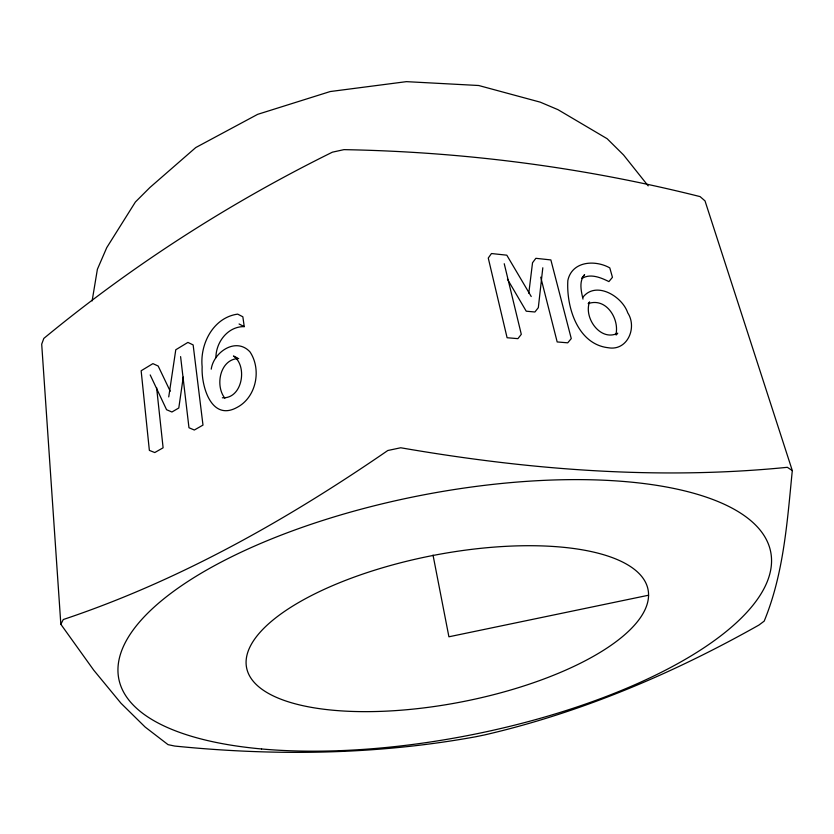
<?xml version="1.0" encoding="UTF-8"?>
<svg xmlns="http://www.w3.org/2000/svg" width="834" height="834" viewBox="0 0 834 834"><rect width="100%" height="100%" fill="white"/><g stroke="black" fill="none" stroke-linecap="round" stroke-linejoin="round"><path stroke-width="1.25" d="M792.3 470.574C787.254 521.323 783.835 573.458 764.184 621.132L758.961 625.041C672.725 673.653 580.912 712.674 484.262 735.004L475.807 736.745C376.488 754.833 274.98 756.167 174.702 746.055L168.051 744.647L145.126 727.029L120.982 703.239L93.752 670.192L60.84 624.28L41.7 344.161L43.827 338.406C132.408 265.306 229.423 202.996 332.391 152.174L343.962 149.64C464.017 151.819 583.602 167.259 700.07 196.605L705.011 200.89L792.3 470.574L787.327 467.311C658.234 480.217 528.235 469.823 400.727 447.764L387.81 450.506C287.032 519.811 179.675 580.62 63.301 619.516L60.84 624.28M542.809 267.777L538.326 307.652L534.917 311.999L526.233 311.197L507.458 279.213M215.912 357.734C215.86 342.221 227.859 326.303 244.247 326.626L242.85 316.784L237.68 314.126C213.316 317.473 199.743 343.973 202.151 366.845C201.171 385.892 211.2 421.796 237.127 407.378C256.392 397.203 261.73 369.493 249.992 351.896C236.064 336.759 213.587 352.042 211.231 369.17M528.787 293.266L532.53 262.741L535.855 258.311L550.867 259.927L571.269 338.583L567.725 342.826L557.175 341.94L540.724 277.159M183.251 377.093L178.799 407.993L171.919 412.006L166.571 409.713L150.193 374.925M168.739 396.921L175.776 349.769L187.911 342.409L193.144 344.922L202.985 425.09L194.332 430.021L188.974 427.748L180.592 356.618M92.126 300.928L97.39 269.267L106.752 247.625L135.4 201.995L149.859 187.546L195.761 147.555L257.643 114.352L330.222 91.542L406.429 81.649L478.685 85.506L540.244 102.155L557.977 109.671L607.131 138.705L623.54 154.947L648.174 185.867M615.857 334.684C619.599 319.756 607.142 298.416 589.753 303.149M581.83 278.118L584.613 274.657C578.713 281.423 581.235 291.254 582.997 299.114M582.799 297.384C595.83 280.474 622.216 296.216 627.731 312.833C637.437 327.564 627.439 351.25 608.226 347.736C577.545 344.223 566.223 306.839 567.85 280.412C572.093 260.99 595.142 259.655 609.8 267.891L612.448 277.315L608.903 281.6C601.033 277.659 590.462 273.239 582.142 278.347M588.178 303.659L589.586 301.939C583.414 317.587 600.407 341.898 617.733 333.214L616.274 334.893M648.56 595.226A204.486 74.591 -11 0 1 346.058 711.162A204.486 74.591 -11 0 1 347.371 579.651A204.486 74.591 -11 0 1 648.56 595.226L448.911 636.79L433.023 555.079M238.68 358.547C219.999 358.849 214.797 385.704 224.888 398.204M222.344 397.776C242.517 399.027 247.875 365.813 233.457 356.014L237.638 358.036M239.066 323.988L244.247 326.626M531.227 296.518L506.801 255.183L491.466 253.536L488.265 258.04L507.093 337.739L517.904 338.646L521.302 334.33L504.236 263.721M170.23 391.24L158.179 366.032L152.903 363.634L141.144 370.765L149.359 450.391L154.77 452.549L163.11 447.806L156.594 387.549M261.553 748.963A332.078 122.348 -11 0 0 770.72 569.789A332.078 122.348 -11 0 0 301.971 527.432A332.078 122.348 -11 0 0 261.553 748.963"/></g></svg>
